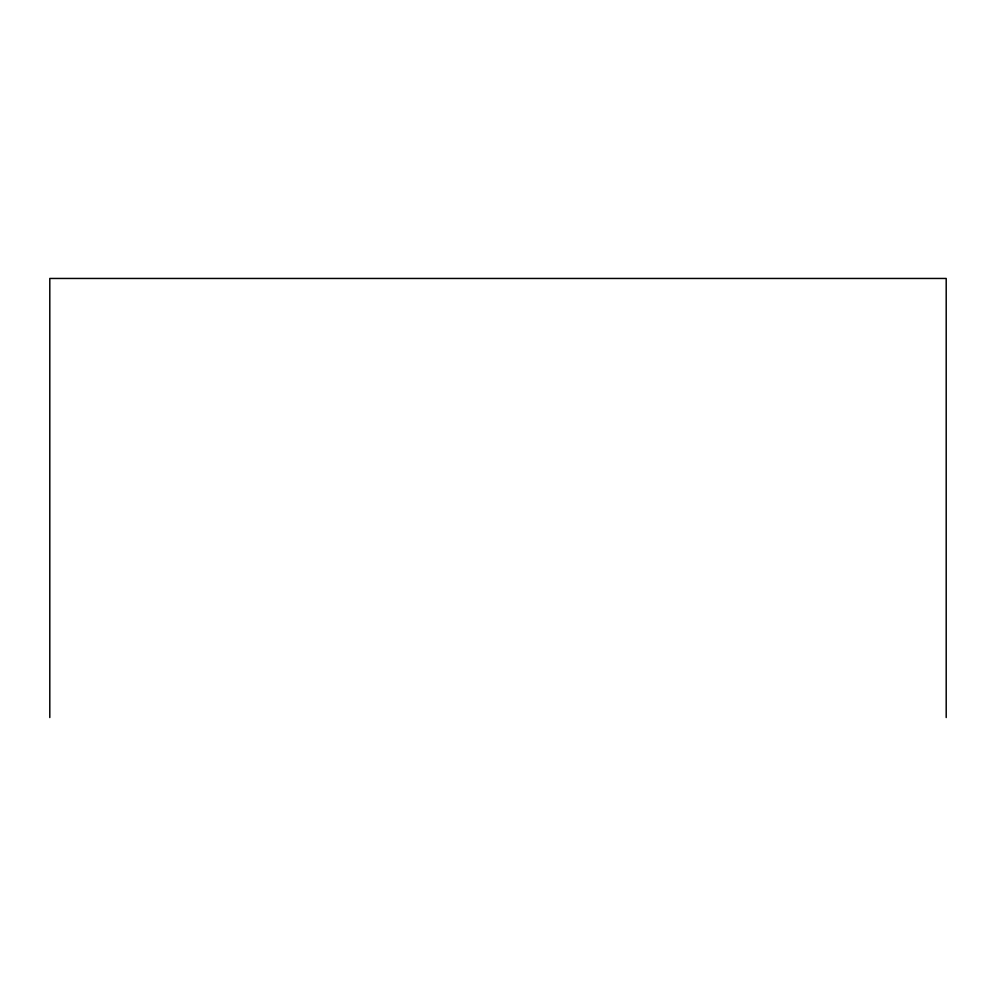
<?xml version="1.0" encoding="UTF-8"?>
<svg xmlns="http://www.w3.org/2000/svg" width="996" height="996" viewBox="0 0 996 996"><rect width="100%" height="100%" fill="white"/><g stroke="black" fill="none" stroke-linecap="round" stroke-linejoin="round"><path stroke-width="1.49" d="M946.2 717.543L946.2 278.457L49.8 278.457L49.8 717.543"/></g></svg>
